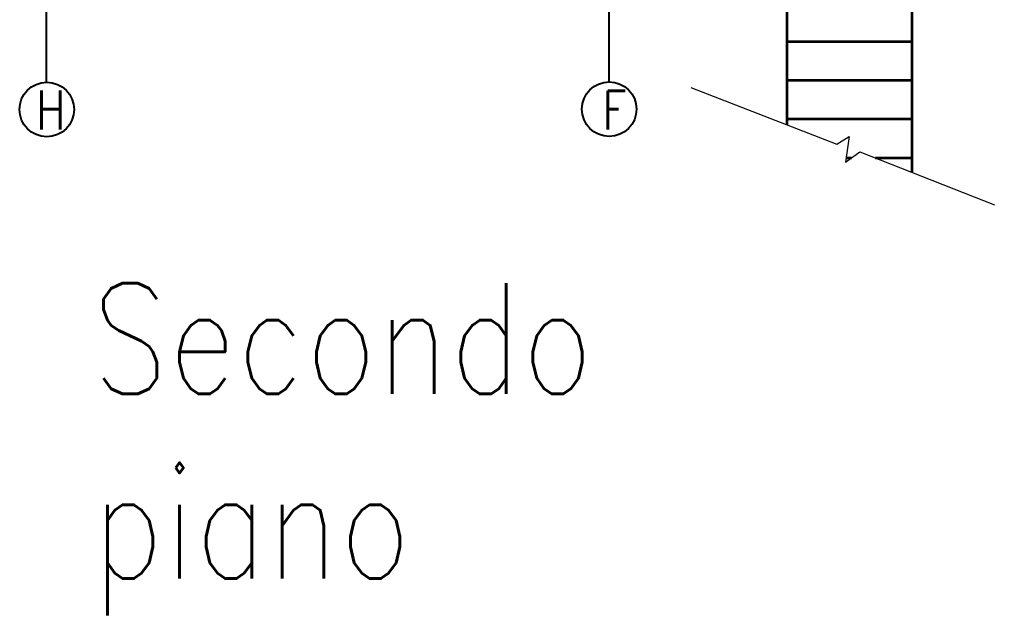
# Model space of a CAD drawing. Header units: inches. Extents: x 50.5 to 85.9, y 49.8 to 74.1.
# Drawn here: x 70.36 to 77.4, y 62.15 to 66.45 of the extents above; entities that cross this region are included whole.
import ezdxf

# ---------------------------------------------------------------- set-up
doc = ezdxf.new("R2010")
doc.units = ezdxf.units.IN
doc.header["$MEASUREMENT"] = 0
doc.linetypes.add('HIDDEN', pattern=[0.375, 0.25, -0.125])
for name, color, linetype, lineweight in [('A-DETL-MBND', 3, 'Continuous', 18), ('A-FLOR-LEVL', 7, 'Continuous', 35), ('A-FLOR-OVHD', 3, 'HIDDEN', 18), ('SEZIONI_medie_small_section', 2, 'Continuous', 25)]:
    doc.layers.add(name, color=color, linetype=linetype, lineweight=lineweight)
doc.styles.add('E-ROMANS', font='romans.shx', dxfattribs={"width": 0.8})

msp = doc.modelspace()

# ---------------------------------------------------------------- linework, layer by layer
at = {"layer": 'A-DETL-MBND', "color": 7}
msp.add_line((74.6197, 66.0074), (74.6197, 73.685), dxfattribs=at)
at = {"layer": 'A-FLOR-LEVL', "linetype": 'Continuous'}
for p, q in [((75.9055, 65.693), (75.9055, 66.5743)), ((76.8055, 66.5743), (76.8055, 65.3505)), ((76.8055, 66.2943), (75.9055, 66.2943)), ((76.8055, 66.0143), (75.9055, 66.0143)), ((76.8055, 65.7343), (75.9055, 65.7343)), ((76.3687, 65.4543), (76.3301, 65.4543)), ((76.8055, 65.4543), (76.5429, 65.4543))]:
    msp.add_line(p, q, dxfattribs=at)
at = {"layer": 'A-FLOR-OVHD', "linetype": 'Continuous'}
for p, q in [((75.208, 65.9646), (76.2618, 65.5542)), ((76.2618, 65.5542), (76.3526, 65.6088)), ((76.3526, 65.6088), (76.3256, 65.4231)), ((76.3256, 65.4231), (76.4302, 65.4988)), ((76.4302, 65.4988), (77.4011, 65.1152))]:
    msp.add_line(p, q, dxfattribs=at)
at = {"layer": 'SEZIONI_medie_small_section', "color": 2}
msp.add_line((74.6197, 66.0074), (74.6197, 73.685), dxfattribs=at)
at = {"layer": 'SEZIONI_medie_small_section'}
msp.add_line((70.5554, 72.418), (70.5554, 66.0003), dxfattribs=at)
for centre in [(70.56, 65.8047), (74.6197, 65.8073)]:
    msp.add_circle(centre, 0.197, dxfattribs=at)

# ---------------------------------------------------------------- texts
at = {"layer": 'SEZIONI_medie_small_section', "char_height": 0.2803, "attachment_point": 1, "style": 'E-ROMANS'}
for s, insert in [('H', (70.4842, 65.9415)), ('F', (74.5708, 65.9398))]:
    msp.add_mtext_dynamic_manual_height_columns(s, width=0.345018, gutter_width=9, heights=[0], dxfattribs=dict(at, insert=insert))
at = {"layer": 'SEZIONI_medie_small_section', "color": 0, "insert": (70.8874, 64.5501), "char_height": 0.8, "attachment_point": 1, "style": 'E-ROMANS'}
msp.add_mtext_dynamic_manual_height_columns('Secondo       piano', width=4.542968, gutter_width=9, heights=[0], dxfattribs=at)

doc.saveas('drawing.dxf')
